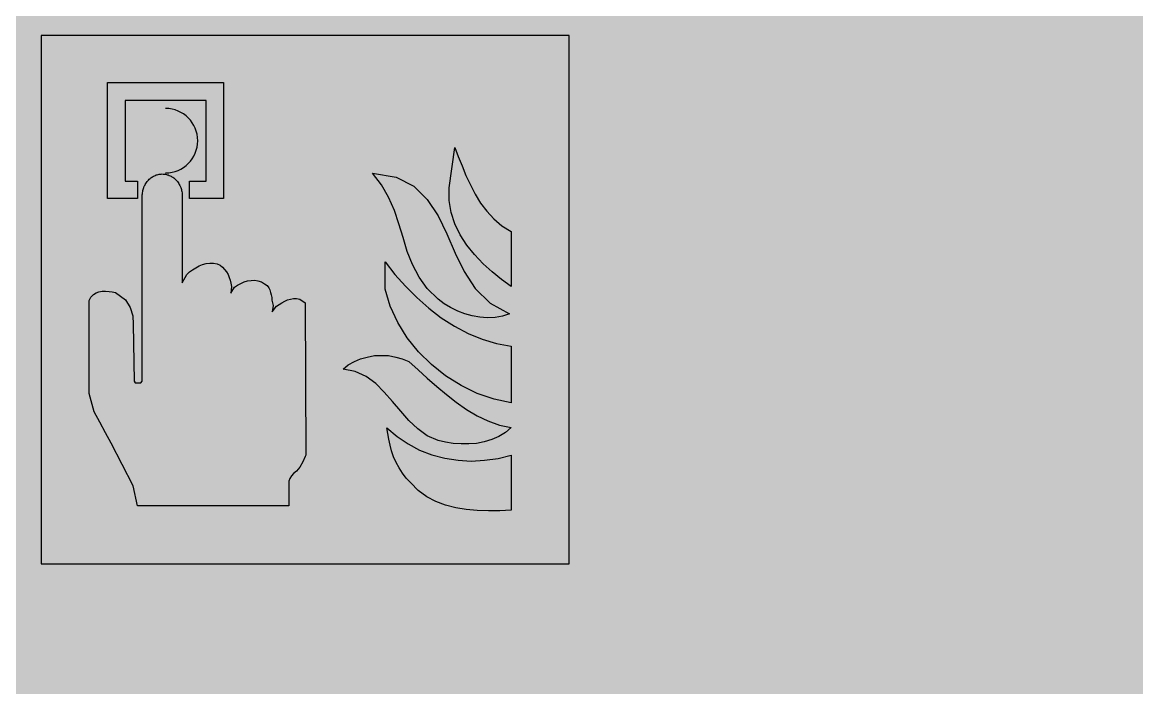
# Model space of a CAD drawing. Header units: metres. Extents: x 19 to 194, y 62 to 154.
# Drawn here: x 68.569 to 70.679, y 135.031 to 136.291 of the extents above; entities that cross this region are included whole.
import ezdxf

# ---------------------------------------------------------------- set-up
doc = ezdxf.new("R2010")
doc.units = ezdxf.units.M
doc.header["$MEASUREMENT"] = 0
doc.layers.add('ALL', color=7, linetype='Continuous')
doc.layers.add('ALL4', color=7, linetype='Continuous')

msp = doc.modelspace()

# ---------------------------------------------------------------- hatches: boundary and pattern name
at = {"layer": 'ALL4', "lineweight": 0, "true_color": 0xe6e6e6, "transparency": 33554687}
h = msp.add_hatch(color=254, dxfattribs=at)
h.dxf.hatch_style = 1
h.paths.add_polyline_path([(181.2945, 128.8704), (187.0549, 128.8704), (187.0549, 139.3912), (29.3495, 139.4008), (29.3495, 127.8507), (32.7796, 127.8507), (32.7295, 82.9907), (29.3495, 82.9907), (29.3495, 69.8204), (187.0545, 69.8204), (187.0545, 83.1151), (181.2945, 83.1151)])

# ---------------------------------------------------------------- linework, layer by layer
at = {"layer": 'ALL', "color": 1, "lineweight": 25}
msp.add_lwpolyline([(69.1045, 136.2656), (68.6045, 136.2656), (68.6045, 135.2656), (69.6045, 135.2656)], dxfattribs=at)
for points in [[(68.6045, 135.2656), (69.6045, 135.2656), (69.6045, 136.2656), (68.6045, 136.2656)], [(68.7871, 135.9567), (68.7304, 135.9567), (68.7304, 136.1763), (68.95, 136.1763), (68.95, 135.9567), (68.8858, 135.9567), (68.8858, 135.9898), (68.9169, 135.9898), (68.9169, 136.1425), (68.7635, 136.1425), (68.7635, 135.9898), (68.7871, 135.9898), (68.7871, 135.9567)], [(69.4766, 135.8034), (69.4589, 135.818), (69.4413, 135.8336), (69.4252, 135.8507), (69.4106, 135.8689), (69.3982, 135.8881), (69.3878, 135.9088), (69.381, 135.9306), (69.3774, 135.9535), (69.3774, 135.9774), (69.3878, 136.0537), (69.3945, 136.0366), (69.4018, 136.0189), (69.4091, 136.0007), (69.4174, 135.9831), (69.4267, 135.9654), (69.4366, 135.9483), (69.4485, 135.9327), (69.4615, 135.9182), (69.4771, 135.9052), (69.4947, 135.8943), (69.4947, 135.7905), (69.4766, 135.8034)], [(68.6954, 135.7641), (68.699, 135.7703), (68.7037, 135.775), (68.7089, 135.7786), (68.7141, 135.7802), (68.7203, 135.7817), (68.7266, 135.7817), (68.7333, 135.7812), (68.739, 135.7802), (68.7452, 135.7791), (68.7645, 135.7651), (68.7733, 135.7506), (68.778, 135.735), (68.779, 135.7189), (68.7806, 135.6111), (68.7826, 135.6082), (68.7935, 135.6082), (68.7961, 135.6111), (68.7961, 135.9617), (68.7962, 135.9638), (68.7963, 135.9659), (68.7966, 135.968), (68.7969, 135.9701), (68.7973, 135.9722), (68.7979, 135.9742), (68.7985, 135.9762), (68.7992, 135.9781), (68.8, 135.9801), (68.8009, 135.9819), (68.8019, 135.9838), (68.8029, 135.9855), (68.8041, 135.9872), (68.8053, 135.9889), (68.8066, 135.9904), (68.8079, 135.9919), (68.8093, 135.9933), (68.8108, 135.9947), (68.8124, 135.9959), (68.814, 135.9971), (68.8156, 135.9982), (68.8173, 135.9991), (68.8191, 136), (68.8209, 136.0008), (68.8227, 136.0015), (68.8245, 136.0021), (68.8264, 136.0025), (68.8283, 136.0029), (68.8302, 136.0032), (68.8321, 136.0033), (68.834, 136.0034), (68.8359, 136.0033), (68.8379, 136.0032), (68.8398, 136.0029), (68.8417, 136.0025), (68.8435, 136.0021), (68.8454, 136.0015), (68.8472, 136.0008), (68.849, 136), (68.8507, 135.9991), (68.8524, 135.9982), (68.8541, 135.9971), (68.8557, 135.9959), (68.8572, 135.9947), (68.8587, 135.9933), (68.8601, 135.9919), (68.8615, 135.9904), (68.8628, 135.9889), (68.864, 135.9872), (68.8651, 135.9855), (68.8662, 135.9838), (68.8672, 135.9819), (68.8681, 135.9801), (68.8689, 135.9781), (68.8696, 135.9762), (68.8702, 135.9742), (68.8707, 135.9722), (68.8712, 135.9701), (68.8715, 135.968), (68.8717, 135.9659), (68.8719, 135.9638), (68.8719, 135.9617), (68.8719, 135.9614), (68.8719, 135.7975), (68.8802, 135.8134), (68.8854, 135.8181), (68.8911, 135.8222), (68.9036, 135.8295), (68.9104, 135.8321), (68.9171, 135.8337), (68.9239, 135.8347), (68.9311, 135.8347), (68.9379, 135.8331), (68.9436, 135.8305), (68.9483, 135.8269), (68.9519, 135.8227), (68.9555, 135.8181), (68.9586, 135.8129), (68.9607, 135.8077), (68.9623, 135.8025), (68.9638, 135.7968), (68.9649, 135.7906), (68.9639, 135.7779), (68.9706, 135.789), (68.9763, 135.7926), (68.9825, 135.7963), (68.9888, 135.7989), (68.9955, 135.8009), (69.0023, 135.802), (69.009, 135.8025), (69.0152, 135.8009), (69.022, 135.7989), (69.0277, 135.7952), (69.0324, 135.7921), (69.0355, 135.788), (69.0376, 135.7838), (69.0391, 135.7791), (69.0402, 135.7745), (69.0412, 135.7698), (69.0417, 135.7646), (69.0428, 135.7594), (69.0438, 135.7547), (69.0422, 135.7425), (69.05, 135.7532), (69.0552, 135.7563), (69.0604, 135.7594), (69.0661, 135.7625), (69.0713, 135.7651), (69.077, 135.7667), (69.0827, 135.7677), (69.0884, 135.7677), (69.0947, 135.7667), (69.1045, 135.7596), (69.1056, 135.4711), (69.1045, 135.4687), (69.0999, 135.4583), (69.0942, 135.4486), (69.0879, 135.4406), (69.0827, 135.4362), (69.0786, 135.4317), (69.0755, 135.4268), (69.0739, 135.4216), (69.0739, 135.3752), (68.7874, 135.3752), (68.7789, 135.4131), (68.7582, 135.4531), (68.7375, 135.4936), (68.7266, 135.5133), (68.7156, 135.5335), (68.7053, 135.5533), (68.6954, 135.5878)], [(69.232, 136.0049), (69.2767, 135.9976), (69.3104, 135.9805), (69.3358, 135.9551), (69.3561, 135.9244), (69.3727, 135.8902), (69.3883, 135.8538), (69.4054, 135.819), (69.4267, 135.7863), (69.4547, 135.7588), (69.4916, 135.7385), (69.4781, 135.7344), (69.4641, 135.7318), (69.4495, 135.7313), (69.4355, 135.7323), (69.421, 135.7349), (69.407, 135.7385), (69.3935, 135.7437), (69.38, 135.7505), (69.368, 135.7578), (69.3566, 135.7661), (69.3358, 135.7863), (69.3203, 135.8081), (69.3078, 135.832), (69.2979, 135.8569), (69.2902, 135.8829), (69.2818, 135.9088), (69.2735, 135.9343), (69.2626, 135.9592), (69.2491, 135.9831), (69.232, 136.0049)], [(69.4947, 135.6777), (69.4947, 135.5702), (69.4625, 135.577), (69.4304, 135.5879), (69.3997, 135.6029), (69.3706, 135.6211), (69.3436, 135.6424), (69.3192, 135.6668), (69.298, 135.6933), (69.2798, 135.7224), (69.2658, 135.753), (69.2559, 135.7852), (69.2559, 135.8371), (69.2746, 135.8132), (69.2948, 135.7909), (69.3161, 135.7696), (69.3385, 135.7494), (69.3623, 135.7312), (69.3873, 135.7151), (69.4132, 135.7016), (69.4397, 135.6907), (69.4667, 135.6824), (69.4947, 135.6777)], [(69.2854, 135.5546), (69.2699, 135.5728), (69.2543, 135.5904), (69.2382, 135.6065), (69.22, 135.62), (69.1992, 135.6294), (69.1764, 135.634), (69.1863, 135.6418), (69.1977, 135.6481), (69.2096, 135.6533), (69.2221, 135.6569), (69.2356, 135.6595), (69.2491, 135.66), (69.2626, 135.6595), (69.2761, 135.6569), (69.2885, 135.6533), (69.301, 135.6481), (69.3187, 135.6325), (69.3358, 135.6169), (69.354, 135.6008), (69.3721, 135.5858), (69.3908, 135.5712), (69.41, 135.5577), (69.4303, 135.5458), (69.4505, 135.5359), (69.4724, 135.5281), (69.4947, 135.5234), (69.4838, 135.5141), (69.4713, 135.5063), (69.4578, 135.5006), (69.4438, 135.4964), (69.4293, 135.4933), (69.4147, 135.4923), (69.3997, 135.4923), (69.3851, 135.4933), (69.3706, 135.4959), (69.3566, 135.499), (69.3358, 135.5079), (69.3176, 135.5209), (69.301, 135.5364), (69.2854, 135.5546)], [(69.3706, 135.3763), (69.3519, 135.3836), (69.3348, 135.3924), (69.3187, 135.4043), (69.3047, 135.4189), (69.2958, 135.4277), (69.2886, 135.437), (69.2823, 135.4469), (69.2766, 135.4573), (69.272, 135.4682), (69.2683, 135.4791), (69.2657, 135.49), (69.2631, 135.5014), (69.2611, 135.5118), (69.2595, 135.5227), (69.2787, 135.5061), (69.2995, 135.4926), (69.3213, 135.4806), (69.3447, 135.4718), (69.3691, 135.4656), (69.394, 135.4614), (69.4189, 135.4599), (69.4443, 135.4614), (69.4698, 135.4645), (69.4947, 135.4708), (69.4947, 135.3669), (69.4734, 135.3659), (69.4516, 135.3659), (69.4303, 135.3664), (69.4096, 135.368), (69.3898, 135.3716), (69.3706, 135.3763)]]:
    msp.add_lwpolyline(points, close=True, dxfattribs=at)
msp.add_arc((68.8402, 136.0664), 0.061, -90, 90, dxfattribs=at)
msp.add_arc((68.8402, 136.0664), 0.061, -90, 90, dxfattribs=at)
at = {"layer": 'ALL4', "color": 1, "lineweight": 25}
msp.add_lwpolyline([(69.1045, 136.2656), (68.6045, 136.2656), (68.6045, 135.2656), (69.6045, 135.2656)], dxfattribs=at)
for points in [[(68.6045, 135.2656), (69.6045, 135.2656), (69.6045, 136.2656), (68.6045, 136.2656)], [(68.7871, 135.9567), (68.7304, 135.9567), (68.7304, 136.1763), (68.95, 136.1763), (68.95, 135.9567), (68.8858, 135.9567), (68.8858, 135.9898), (68.9169, 135.9898), (68.9169, 136.1425), (68.7635, 136.1425), (68.7635, 135.9898), (68.7871, 135.9898), (68.7871, 135.9567)], [(69.4766, 135.8034), (69.4589, 135.818), (69.4413, 135.8336), (69.4252, 135.8507), (69.4106, 135.8689), (69.3982, 135.8881), (69.3878, 135.9088), (69.381, 135.9306), (69.3774, 135.9535), (69.3774, 135.9774), (69.3878, 136.0537), (69.3945, 136.0366), (69.4018, 136.0189), (69.4091, 136.0007), (69.4174, 135.9831), (69.4267, 135.9654), (69.4366, 135.9483), (69.4485, 135.9327), (69.4615, 135.9182), (69.4771, 135.9052), (69.4947, 135.8943), (69.4947, 135.7905), (69.4766, 135.8034)], [(68.6954, 135.7641), (68.699, 135.7703), (68.7037, 135.775), (68.7089, 135.7786), (68.7141, 135.7802), (68.7203, 135.7817), (68.7266, 135.7817), (68.7333, 135.7812), (68.739, 135.7802), (68.7452, 135.7791), (68.7645, 135.7651), (68.7733, 135.7506), (68.778, 135.735), (68.779, 135.7189), (68.7806, 135.6111), (68.7826, 135.6082), (68.7935, 135.6082), (68.7961, 135.6111), (68.7961, 135.9617), (68.7962, 135.9638), (68.7963, 135.9659), (68.7966, 135.968), (68.7969, 135.9701), (68.7973, 135.9722), (68.7979, 135.9742), (68.7985, 135.9762), (68.7992, 135.9781), (68.8, 135.9801), (68.8009, 135.9819), (68.8019, 135.9838), (68.8029, 135.9855), (68.8041, 135.9872), (68.8053, 135.9889), (68.8066, 135.9904), (68.8079, 135.9919), (68.8093, 135.9933), (68.8108, 135.9947), (68.8124, 135.9959), (68.814, 135.9971), (68.8156, 135.9982), (68.8173, 135.9991), (68.8191, 136), (68.8209, 136.0008), (68.8227, 136.0015), (68.8245, 136.0021), (68.8264, 136.0025), (68.8283, 136.0029), (68.8302, 136.0032), (68.8321, 136.0033), (68.834, 136.0034), (68.8359, 136.0033), (68.8379, 136.0032), (68.8398, 136.0029), (68.8417, 136.0025), (68.8435, 136.0021), (68.8454, 136.0015), (68.8472, 136.0008), (68.849, 136), (68.8507, 135.9991), (68.8524, 135.9982), (68.8541, 135.9971), (68.8557, 135.9959), (68.8572, 135.9947), (68.8587, 135.9933), (68.8601, 135.9919), (68.8615, 135.9904), (68.8628, 135.9889), (68.864, 135.9872), (68.8651, 135.9855), (68.8662, 135.9838), (68.8672, 135.9819), (68.8681, 135.9801), (68.8689, 135.9781), (68.8696, 135.9762), (68.8702, 135.9742), (68.8707, 135.9722), (68.8712, 135.9701), (68.8715, 135.968), (68.8717, 135.9659), (68.8719, 135.9638), (68.8719, 135.9617), (68.8719, 135.9614), (68.8719, 135.7975), (68.8802, 135.8134), (68.8854, 135.8181), (68.8911, 135.8222), (68.9036, 135.8295), (68.9104, 135.8321), (68.9171, 135.8337), (68.9239, 135.8347), (68.9311, 135.8347), (68.9379, 135.8331), (68.9436, 135.8305), (68.9483, 135.8269), (68.9519, 135.8227), (68.9555, 135.8181), (68.9586, 135.8129), (68.9607, 135.8077), (68.9623, 135.8025), (68.9638, 135.7968), (68.9649, 135.7906), (68.9639, 135.7779), (68.9706, 135.789), (68.9763, 135.7926), (68.9825, 135.7963), (68.9888, 135.7989), (68.9955, 135.8009), (69.0023, 135.802), (69.009, 135.8025), (69.0152, 135.8009), (69.022, 135.7989), (69.0277, 135.7952), (69.0324, 135.7921), (69.0355, 135.788), (69.0376, 135.7838), (69.0391, 135.7791), (69.0402, 135.7745), (69.0412, 135.7698), (69.0417, 135.7646), (69.0428, 135.7594), (69.0438, 135.7547), (69.0422, 135.7425), (69.05, 135.7532), (69.0552, 135.7563), (69.0604, 135.7594), (69.0661, 135.7625), (69.0713, 135.7651), (69.077, 135.7667), (69.0827, 135.7677), (69.0884, 135.7677), (69.0947, 135.7667), (69.1045, 135.7596), (69.1056, 135.4711), (69.1045, 135.4687), (69.0999, 135.4583), (69.0942, 135.4486), (69.0879, 135.4406), (69.0827, 135.4362), (69.0786, 135.4317), (69.0755, 135.4268), (69.0739, 135.4216), (69.0739, 135.3752), (68.7874, 135.3752), (68.7789, 135.4131), (68.7582, 135.4531), (68.7375, 135.4936), (68.7266, 135.5133), (68.7156, 135.5335), (68.7053, 135.5533), (68.6954, 135.5878)], [(69.232, 136.0049), (69.2767, 135.9976), (69.3104, 135.9805), (69.3358, 135.9551), (69.3561, 135.9244), (69.3727, 135.8902), (69.3883, 135.8538), (69.4054, 135.819), (69.4267, 135.7863), (69.4547, 135.7588), (69.4916, 135.7385), (69.4781, 135.7344), (69.4641, 135.7318), (69.4495, 135.7313), (69.4355, 135.7323), (69.421, 135.7349), (69.407, 135.7385), (69.3935, 135.7437), (69.38, 135.7505), (69.368, 135.7578), (69.3566, 135.7661), (69.3358, 135.7863), (69.3203, 135.8081), (69.3078, 135.832), (69.2979, 135.8569), (69.2902, 135.8829), (69.2818, 135.9088), (69.2735, 135.9343), (69.2626, 135.9592), (69.2491, 135.9831), (69.232, 136.0049)], [(69.4947, 135.6777), (69.4947, 135.5702), (69.4625, 135.577), (69.4304, 135.5879), (69.3997, 135.6029), (69.3706, 135.6211), (69.3436, 135.6424), (69.3192, 135.6668), (69.298, 135.6933), (69.2798, 135.7224), (69.2658, 135.753), (69.2559, 135.7852), (69.2559, 135.8371), (69.2746, 135.8132), (69.2948, 135.7909), (69.3161, 135.7696), (69.3385, 135.7494), (69.3623, 135.7312), (69.3873, 135.7151), (69.4132, 135.7016), (69.4397, 135.6907), (69.4667, 135.6824), (69.4947, 135.6777)], [(69.2854, 135.5546), (69.2699, 135.5728), (69.2543, 135.5904), (69.2382, 135.6065), (69.22, 135.62), (69.1992, 135.6294), (69.1764, 135.634), (69.1863, 135.6418), (69.1977, 135.6481), (69.2096, 135.6533), (69.2221, 135.6569), (69.2356, 135.6595), (69.2491, 135.66), (69.2626, 135.6595), (69.2761, 135.6569), (69.2885, 135.6533), (69.301, 135.6481), (69.3187, 135.6325), (69.3358, 135.6169), (69.354, 135.6008), (69.3721, 135.5858), (69.3908, 135.5712), (69.41, 135.5577), (69.4303, 135.5458), (69.4505, 135.5359), (69.4724, 135.5281), (69.4947, 135.5234), (69.4838, 135.5141), (69.4713, 135.5063), (69.4578, 135.5006), (69.4438, 135.4964), (69.4293, 135.4933), (69.4147, 135.4923), (69.3997, 135.4923), (69.3851, 135.4933), (69.3706, 135.4959), (69.3566, 135.499), (69.3358, 135.5079), (69.3176, 135.5209), (69.301, 135.5364), (69.2854, 135.5546)], [(69.3706, 135.3763), (69.3519, 135.3836), (69.3348, 135.3924), (69.3187, 135.4043), (69.3047, 135.4189), (69.2958, 135.4277), (69.2886, 135.437), (69.2823, 135.4469), (69.2766, 135.4573), (69.272, 135.4682), (69.2683, 135.4791), (69.2657, 135.49), (69.2631, 135.5014), (69.2611, 135.5118), (69.2595, 135.5227), (69.2787, 135.5061), (69.2995, 135.4926), (69.3213, 135.4806), (69.3447, 135.4718), (69.3691, 135.4656), (69.394, 135.4614), (69.4189, 135.4599), (69.4443, 135.4614), (69.4698, 135.4645), (69.4947, 135.4708), (69.4947, 135.3669), (69.4734, 135.3659), (69.4516, 135.3659), (69.4303, 135.3664), (69.4096, 135.368), (69.3898, 135.3716), (69.3706, 135.3763)]]:
    msp.add_lwpolyline(points, close=True, dxfattribs=at)
msp.add_arc((68.8402, 136.0664), 0.061, -90, 90, dxfattribs=at)
msp.add_arc((68.8402, 136.0664), 0.061, -90, 90, dxfattribs=at)

doc.saveas('drawing.dxf')
